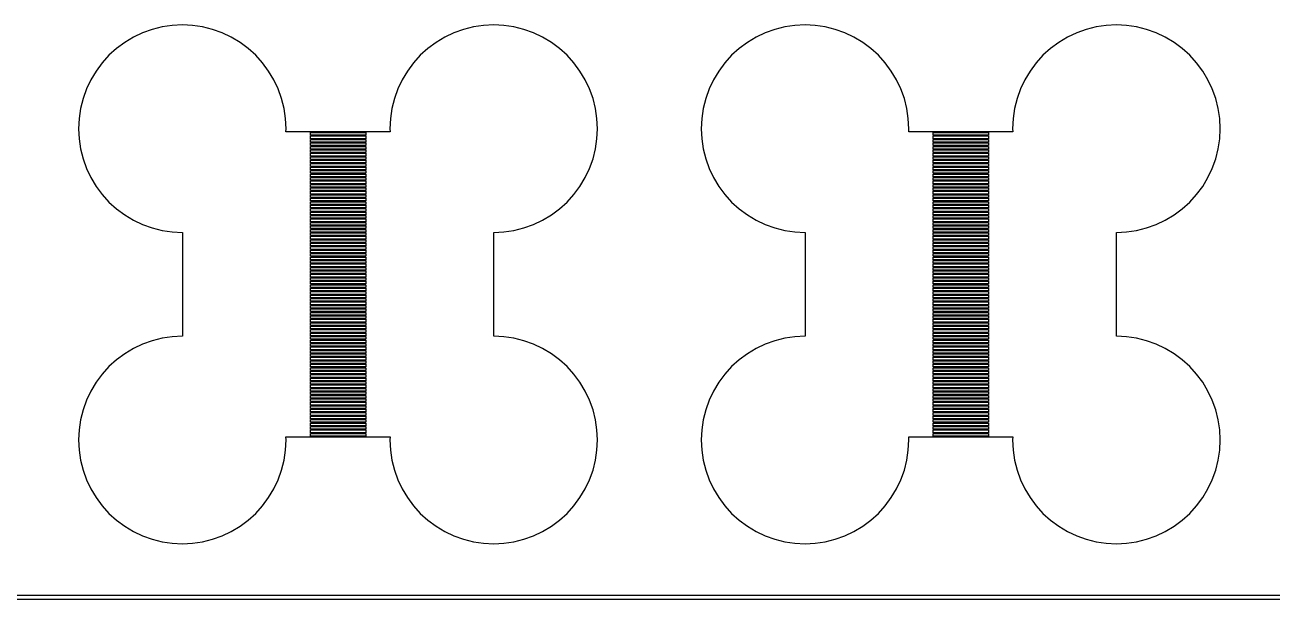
# Model space of a CAD drawing. Extents: x 0 to 72, y 0 to 108.
# Drawn here: x 17.98 to 36, y -0.05 to 8.25 of the extents above; entities that cross this region are included whole.
import ezdxf

# ---------------------------------------------------------------- set-up
doc = ezdxf.new("R2010")
doc.units = 0

msp = doc.modelspace()

# ---------------------------------------------------------------- linework, layer by layer
for p, q in [((19.676, 8.13582), (19.5429, 8.07288)), ((19.8146, 8.18541), (19.676, 8.13582)), ((19.9574, 8.22118), (19.8146, 8.18541)), ((20.103, 8.24277), (19.9574, 8.22118)), ((20.25, 8.25), (20.103, 8.24277)), ((20.397, 8.24277), (20.25, 8.25)), ((20.5426, 8.22118), (20.397, 8.24277)), ((20.6854, 8.18541), (20.5426, 8.22118)), ((20.824, 8.13582), (20.6854, 8.18541)), ((20.9571, 8.07288), (20.824, 8.13582)), ((24.176, 8.13582), (24.0429, 8.07288)), ((24.3146, 8.18541), (24.176, 8.13582)), ((24.4574, 8.22118), (24.3146, 8.18541)), ((24.603, 8.24277), (24.4574, 8.22118)), ((24.75, 8.25), (24.603, 8.24277)), ((24.897, 8.24277), (24.75, 8.25)), ((25.0426, 8.22118), (24.897, 8.24277)), ((25.1854, 8.18541), (25.0426, 8.22118)), ((25.324, 8.13582), (25.1854, 8.18541)), ((25.4571, 8.07288), (25.324, 8.13582)), ((28.676, 8.13582), (28.5429, 8.07288)), ((28.8146, 8.18541), (28.676, 8.13582)), ((28.9574, 8.22118), (28.8146, 8.18541)), ((29.103, 8.24277), (28.9574, 8.22118)), ((29.25, 8.25), (29.103, 8.24277)), ((29.397, 8.24277), (29.25, 8.25)), ((29.5426, 8.22118), (29.397, 8.24277)), ((29.6854, 8.18541), (29.5426, 8.22118)), ((29.824, 8.13582), (29.6854, 8.18541)), ((29.9571, 8.07288), (29.824, 8.13582)), ((33.176, 8.13582), (33.0429, 8.07288)), ((33.3146, 8.18541), (33.176, 8.13582)), ((33.4574, 8.22118), (33.3146, 8.18541)), ((33.603, 8.24277), (33.4574, 8.22118)), ((33.75, 8.25), (33.603, 8.24277)), ((33.897, 8.24277), (33.75, 8.25)), ((34.0426, 8.22118), (33.897, 8.24277)), ((34.1854, 8.18541), (34.0426, 8.22118)), ((34.324, 8.13582), (34.1854, 8.18541)), ((34.4571, 8.07288), (34.324, 8.13582)), ((19.4167, 7.99719), (19.2984, 7.90952)), ((19.5429, 8.07288), (19.4167, 7.99719)), ((21.0834, 7.99719), (20.9571, 8.07288)), ((21.2016, 7.90952), (21.0834, 7.99719)), ((23.9166, 7.99719), (23.7984, 7.90952)), ((24.0429, 8.07288), (23.9166, 7.99719)), ((25.5833, 7.99719), (25.4571, 8.07288)), ((25.7016, 7.90952), (25.5833, 7.99719)), ((28.4167, 7.99719), (28.2984, 7.90952)), ((28.5429, 8.07288), (28.4167, 7.99719)), ((30.0834, 7.99719), (29.9571, 8.07288)), ((30.2016, 7.90952), (30.0834, 7.99719)), ((32.9166, 7.99719), (32.7984, 7.90952)), ((33.0429, 8.07288), (32.9166, 7.99719)), ((34.5833, 7.99719), (34.4571, 8.07288)), ((34.7016, 7.90952), (34.5833, 7.99719)), ((19.1893, 7.81065), (19.0905, 7.70158)), ((19.2984, 7.90952), (19.1893, 7.81065)), ((21.3107, 7.81065), (21.2016, 7.90952)), ((21.4095, 7.70158), (21.3107, 7.81065)), ((23.6893, 7.81065), (23.5905, 7.70158)), ((23.7984, 7.90952), (23.6893, 7.81065)), ((25.8107, 7.81065), (25.7016, 7.90952)), ((25.9095, 7.70158), (25.8107, 7.81065)), ((28.1893, 7.81065), (28.0905, 7.70158)), ((28.2984, 7.90952), (28.1893, 7.81065)), ((30.3107, 7.81065), (30.2016, 7.90952)), ((30.4095, 7.70158), (30.3107, 7.81065)), ((32.6893, 7.81065), (32.5905, 7.70158)), ((32.7984, 7.90952), (32.6893, 7.81065)), ((34.8107, 7.81065), (34.7016, 7.90952)), ((34.9095, 7.70158), (34.8107, 7.81065)), ((19.0028, 7.58334), (18.9271, 7.45709)), ((19.0905, 7.70158), (19.0028, 7.58334)), ((21.4972, 7.58334), (21.4095, 7.70158)), ((21.5729, 7.45709), (21.4972, 7.58334)), ((23.5028, 7.58334), (23.4271, 7.45709)), ((23.5905, 7.70158), (23.5028, 7.58334)), ((25.9972, 7.58334), (25.9095, 7.70158)), ((26.0729, 7.45709), (25.9972, 7.58334)), ((28.0028, 7.58334), (27.9271, 7.45709)), ((28.0905, 7.70158), (28.0028, 7.58334)), ((30.4972, 7.58334), (30.4095, 7.70158)), ((30.5729, 7.45709), (30.4972, 7.58334)), ((32.5028, 7.58334), (32.4271, 7.45709)), ((32.5905, 7.70158), (32.5028, 7.58334)), ((34.9972, 7.58334), (34.9095, 7.70158)), ((35.0729, 7.45709), (34.9972, 7.58334)), ((18.9271, 7.45709), (18.8642, 7.32402)), ((21.6358, 7.32402), (21.5729, 7.45709)), ((23.4271, 7.45709), (23.3642, 7.32402)), ((26.1358, 7.32402), (26.0729, 7.45709)), ((27.9271, 7.45709), (27.8642, 7.32402)), ((30.6358, 7.32402), (30.5729, 7.45709)), ((32.4271, 7.45709), (32.3642, 7.32402)), ((35.1358, 7.32402), (35.0729, 7.45709)), ((18.8642, 7.32402), (18.8146, 7.18542)), ((21.6854, 7.18542), (21.6358, 7.32402)), ((23.3642, 7.32402), (23.3146, 7.18542)), ((26.1854, 7.18542), (26.1358, 7.32402)), ((27.8642, 7.32402), (27.8146, 7.18542)), ((30.6854, 7.18542), (30.6358, 7.32402)), ((32.3642, 7.32402), (32.3146, 7.18542)), ((35.1854, 7.18542), (35.1358, 7.32402)), ((18.7788, 7.04263), (18.7572, 6.89702)), ((18.8146, 7.18542), (18.7788, 7.04263)), ((21.7212, 7.04263), (21.6854, 7.18542)), ((21.7428, 6.89702), (21.7212, 7.04263)), ((23.2788, 7.04263), (23.2572, 6.89702)), ((23.3146, 7.18542), (23.2788, 7.04263)), ((26.2212, 7.04263), (26.1854, 7.18542)), ((26.2428, 6.89702), (26.2212, 7.04263)), ((27.7788, 7.04263), (27.7572, 6.89702)), ((27.8146, 7.18542), (27.7788, 7.04263)), ((30.7212, 7.04263), (30.6854, 7.18542)), ((30.7428, 6.89702), (30.7212, 7.04263)), ((32.2788, 7.04263), (32.2572, 6.89702)), ((32.3146, 7.18542), (32.2788, 7.04263)), ((35.2212, 7.04263), (35.1854, 7.18542)), ((35.2428, 6.89702), (35.2212, 7.04263)), ((18.7572, 6.89702), (18.75, 6.75)), ((21.75, 6.75), (21.7428, 6.89702)), ((23.2572, 6.89702), (23.25, 6.75)), ((26.25, 6.75), (26.2428, 6.89702)), ((27.7572, 6.89702), (27.75, 6.75)), ((30.75, 6.75), (30.7428, 6.89702)), ((32.2572, 6.89702), (32.25, 6.75)), ((35.25, 6.75), (35.2428, 6.89702)), ((18.75, 6.75), (18.7572, 6.60297)), ((21.7478, 6.70499), (21.75, 6.75)), ((23.2522, 6.70499), (21.7478, 6.70499)), ((22.1, 6.655), (22.1, 6.69499)), ((22.1, 6.69499), (22.9, 6.69499)), ((22.9, 6.69499), (22.9, 6.655)), ((23.25, 6.75), (23.2522, 6.70499)), ((26.2428, 6.60297), (26.25, 6.75)), ((27.75, 6.75), (27.7572, 6.60297)), ((30.7478, 6.70499), (30.75, 6.75)), ((32.2522, 6.70499), (30.7478, 6.70499)), ((31.1, 6.655), (31.1, 6.69499)), ((31.1, 6.69499), (31.9, 6.69499)), ((31.9, 6.69499), (31.9, 6.655)), ((32.25, 6.75), (32.2522, 6.70499)), ((35.2428, 6.60297), (35.25, 6.75)), ((18.7572, 6.60297), (18.7788, 6.45735)), ((22.9, 6.655), (22.1, 6.655)), ((22.1, 6.605), (22.1, 6.64499)), ((22.1, 6.64499), (22.9, 6.64499)), ((22.9, 6.605), (22.1, 6.605)), ((22.1, 6.55499), (22.1, 6.59499)), ((22.1, 6.59499), (22.9, 6.59499)), ((22.9, 6.55499), (22.1, 6.55499)), ((22.1, 6.50499), (22.1, 6.545)), ((22.1, 6.545), (22.9, 6.545)), ((22.9, 6.50499), (22.1, 6.50499)), ((22.1, 6.45499), (22.1, 6.495)), ((22.1, 6.495), (22.9, 6.495)), ((22.9, 6.64499), (22.9, 6.605)), ((22.9, 6.59499), (22.9, 6.55499)), ((22.9, 6.545), (22.9, 6.50499)), ((22.9, 6.495), (22.9, 6.45499)), ((26.2212, 6.45735), (26.2428, 6.60297)), ((27.7572, 6.60297), (27.7788, 6.45735)), ((31.9, 6.655), (31.1, 6.655)), ((31.1, 6.605), (31.1, 6.64499)), ((31.1, 6.64499), (31.9, 6.64499)), ((31.9, 6.605), (31.1, 6.605)), ((31.1, 6.55499), (31.1, 6.59499)), ((31.1, 6.59499), (31.9, 6.59499)), ((31.9, 6.55499), (31.1, 6.55499)), ((31.1, 6.50499), (31.1, 6.545)), ((31.1, 6.545), (31.9, 6.545)), ((31.9, 6.50499), (31.1, 6.50499)), ((31.1, 6.45499), (31.1, 6.495)), ((31.1, 6.495), (31.9, 6.495)), ((31.9, 6.64499), (31.9, 6.605)), ((31.9, 6.59499), (31.9, 6.55499)), ((31.9, 6.545), (31.9, 6.50499)), ((31.9, 6.495), (31.9, 6.45499)), ((35.2212, 6.45735), (35.2428, 6.60297)), ((18.7788, 6.45735), (18.8146, 6.31456)), ((18.8146, 6.31456), (18.8642, 6.17596)), ((22.9, 6.45499), (22.1, 6.45499)), ((22.1, 6.405), (22.1, 6.44499)), ((22.1, 6.44499), (22.9, 6.44499)), ((22.9, 6.405), (22.1, 6.405)), ((22.1, 6.355), (22.1, 6.39499)), ((22.1, 6.39499), (22.9, 6.39499)), ((22.9, 6.355), (22.1, 6.355)), ((22.1, 6.30499), (22.1, 6.34499)), ((22.1, 6.34499), (22.9, 6.34499)), ((22.9, 6.44499), (22.9, 6.405)), ((22.9, 6.39499), (22.9, 6.355)), ((22.9, 6.34499), (22.9, 6.30499)), ((26.1358, 6.17596), (26.1854, 6.31456)), ((26.1854, 6.31456), (26.2212, 6.45735)), ((27.7788, 6.45735), (27.8146, 6.31456)), ((27.8146, 6.31456), (27.8642, 6.17596)), ((31.9, 6.45499), (31.1, 6.45499)), ((31.1, 6.405), (31.1, 6.44499)), ((31.1, 6.44499), (31.9, 6.44499)), ((31.9, 6.405), (31.1, 6.405)), ((31.1, 6.355), (31.1, 6.39499)), ((31.1, 6.39499), (31.9, 6.39499)), ((31.9, 6.355), (31.1, 6.355)), ((31.1, 6.30499), (31.1, 6.34499)), ((31.1, 6.34499), (31.9, 6.34499)), ((31.9, 6.44499), (31.9, 6.405)), ((31.9, 6.39499), (31.9, 6.355)), ((31.9, 6.34499), (31.9, 6.30499)), ((35.1358, 6.17596), (35.1854, 6.31456)), ((35.1854, 6.31456), (35.2212, 6.45735)), ((18.8642, 6.17596), (18.9271, 6.04289)), ((22.9, 6.30499), (22.1, 6.30499)), ((22.1, 6.25499), (22.1, 6.295)), ((22.1, 6.295), (22.9, 6.295)), ((22.9, 6.25499), (22.1, 6.25499)), ((22.1, 6.20499), (22.1, 6.245)), ((22.1, 6.245), (22.9, 6.245)), ((22.9, 6.20499), (22.1, 6.20499)), ((22.1, 6.155), (22.1, 6.19499)), ((22.1, 6.19499), (22.9, 6.19499)), ((22.9, 6.155), (22.1, 6.155)), ((22.1, 6.105), (22.1, 6.14499)), ((22.1, 6.14499), (22.9, 6.14499)), ((22.9, 6.295), (22.9, 6.25499)), ((22.9, 6.245), (22.9, 6.20499)), ((22.9, 6.19499), (22.9, 6.155)), ((22.9, 6.14499), (22.9, 6.105)), ((26.0729, 6.04289), (26.1358, 6.17596)), ((27.8642, 6.17596), (27.9271, 6.04289)), ((31.9, 6.30499), (31.1, 6.30499)), ((31.1, 6.25499), (31.1, 6.295)), ((31.1, 6.295), (31.9, 6.295)), ((31.9, 6.25499), (31.1, 6.25499)), ((31.1, 6.20499), (31.1, 6.245)), ((31.1, 6.245), (31.9, 6.245)), ((31.9, 6.20499), (31.1, 6.20499)), ((31.1, 6.155), (31.1, 6.19499)), ((31.1, 6.19499), (31.9, 6.19499)), ((31.9, 6.155), (31.1, 6.155)), ((31.1, 6.105), (31.1, 6.14499)), ((31.1, 6.14499), (31.9, 6.14499)), ((31.9, 6.295), (31.9, 6.25499)), ((31.9, 6.245), (31.9, 6.20499)), ((31.9, 6.19499), (31.9, 6.155)), ((31.9, 6.14499), (31.9, 6.105)), ((35.0729, 6.04289), (35.1358, 6.17596)), ((18.9271, 6.04289), (19.0028, 5.91664)), ((22.9, 6.105), (22.1, 6.105)), ((22.1, 6.05499), (22.1, 6.09499)), ((22.1, 6.09499), (22.9, 6.09499)), ((22.9, 6.05499), (22.1, 6.05499)), ((22.1, 6.00499), (22.1, 6.045)), ((22.1, 6.045), (22.9, 6.045)), ((22.9, 6.00499), (22.1, 6.00499)), ((22.1, 5.95499), (22.1, 5.995)), ((22.1, 5.995), (22.9, 5.995)), ((22.9, 5.95499), (22.1, 5.95499)), ((22.9, 6.09499), (22.9, 6.05499)), ((22.9, 6.045), (22.9, 6.00499)), ((22.9, 5.995), (22.9, 5.95499)), ((25.9972, 5.91664), (26.0729, 6.04289)), ((27.9271, 6.04289), (28.0028, 5.91664)), ((31.9, 6.105), (31.1, 6.105)), ((31.1, 6.05499), (31.1, 6.09499)), ((31.1, 6.09499), (31.9, 6.09499)), ((31.9, 6.05499), (31.1, 6.05499)), ((31.1, 6.00499), (31.1, 6.045)), ((31.1, 6.045), (31.9, 6.045)), ((31.9, 6.00499), (31.1, 6.00499)), ((31.1, 5.95499), (31.1, 5.995)), ((31.1, 5.995), (31.9, 5.995)), ((31.9, 5.95499), (31.1, 5.95499)), ((31.9, 6.09499), (31.9, 6.05499)), ((31.9, 6.045), (31.9, 6.00499)), ((31.9, 5.995), (31.9, 5.95499)), ((34.9972, 5.91664), (35.0729, 6.04289)), ((19.0028, 5.91664), (19.0905, 5.7984)), ((19.0905, 5.7984), (19.1893, 5.68933)), ((22.1, 5.905), (22.1, 5.94499)), ((22.1, 5.94499), (22.9, 5.94499)), ((22.9, 5.905), (22.1, 5.905)), ((22.1, 5.855), (22.1, 5.89499)), ((22.1, 5.89499), (22.9, 5.89499)), ((22.9, 5.855), (22.1, 5.855)), ((22.1, 5.80499), (22.1, 5.84499)), ((22.1, 5.84499), (22.9, 5.84499)), ((22.9, 5.80499), (22.1, 5.80499)), ((22.1, 5.75499), (22.1, 5.795)), ((22.1, 5.795), (22.9, 5.795)), ((22.9, 5.94499), (22.9, 5.905)), ((22.9, 5.89499), (22.9, 5.855)), ((22.9, 5.84499), (22.9, 5.80499)), ((22.9, 5.795), (22.9, 5.75499)), ((25.8107, 5.68933), (25.9095, 5.7984)), ((25.9095, 5.7984), (25.9972, 5.91664)), ((28.0028, 5.91664), (28.0905, 5.7984)), ((28.0905, 5.7984), (28.1893, 5.68933)), ((31.1, 5.905), (31.1, 5.94499)), ((31.1, 5.94499), (31.9, 5.94499)), ((31.9, 5.905), (31.1, 5.905)), ((31.1, 5.855), (31.1, 5.89499)), ((31.1, 5.89499), (31.9, 5.89499)), ((31.9, 5.855), (31.1, 5.855)), ((31.1, 5.80499), (31.1, 5.84499)), ((31.1, 5.84499), (31.9, 5.84499)), ((31.9, 5.80499), (31.1, 5.80499)), ((31.1, 5.75499), (31.1, 5.795)), ((31.1, 5.795), (31.9, 5.795)), ((31.9, 5.94499), (31.9, 5.905)), ((31.9, 5.89499), (31.9, 5.855)), ((31.9, 5.84499), (31.9, 5.80499)), ((31.9, 5.795), (31.9, 5.75499)), ((34.8107, 5.68933), (34.9095, 5.7984)), ((34.9095, 5.7984), (34.9972, 5.91664)), ((19.1893, 5.68933), (19.2984, 5.59047)), ((19.2984, 5.59047), (19.4167, 5.50279)), ((22.9, 5.75499), (22.1, 5.75499)), ((22.1, 5.70499), (22.1, 5.745)), ((22.1, 5.745), (22.9, 5.745)), ((22.9, 5.70499), (22.1, 5.70499)), ((22.1, 5.655), (22.1, 5.69499)), ((22.1, 5.69499), (22.9, 5.69499)), ((22.9, 5.655), (22.1, 5.655)), ((22.1, 5.605), (22.1, 5.64499)), ((22.1, 5.64499), (22.9, 5.64499)), ((22.9, 5.605), (22.1, 5.605)), ((22.1, 5.55499), (22.1, 5.59499)), ((22.1, 5.59499), (22.9, 5.59499)), ((22.9, 5.745), (22.9, 5.70499)), ((22.9, 5.69499), (22.9, 5.655)), ((22.9, 5.64499), (22.9, 5.605)), ((22.9, 5.59499), (22.9, 5.55499)), ((25.5833, 5.50279), (25.7016, 5.59047)), ((25.7016, 5.59047), (25.8107, 5.68933)), ((28.1893, 5.68933), (28.2984, 5.59047)), ((28.2984, 5.59047), (28.4167, 5.50279)), ((31.9, 5.75499), (31.1, 5.75499)), ((31.1, 5.70499), (31.1, 5.745)), ((31.1, 5.745), (31.9, 5.745)), ((31.9, 5.70499), (31.1, 5.70499)), ((31.1, 5.655), (31.1, 5.69499)), ((31.1, 5.69499), (31.9, 5.69499)), ((31.9, 5.655), (31.1, 5.655)), ((31.1, 5.605), (31.1, 5.64499)), ((31.1, 5.64499), (31.9, 5.64499)), ((31.9, 5.605), (31.1, 5.605)), ((31.1, 5.55499), (31.1, 5.59499)), ((31.1, 5.59499), (31.9, 5.59499)), ((31.9, 5.745), (31.9, 5.70499)), ((31.9, 5.69499), (31.9, 5.655)), ((31.9, 5.64499), (31.9, 5.605)), ((31.9, 5.59499), (31.9, 5.55499)), ((34.5833, 5.50279), (34.7016, 5.59047)), ((34.7016, 5.59047), (34.8107, 5.68933)), ((19.4167, 5.50279), (19.5429, 5.42711)), ((19.5429, 5.42711), (19.676, 5.36417)), ((22.9, 5.55499), (22.1, 5.55499)), ((22.1, 5.50499), (22.1, 5.545)), ((22.1, 5.545), (22.9, 5.545)), ((22.9, 5.50499), (22.1, 5.50499)), ((22.1, 5.45499), (22.1, 5.495)), ((22.1, 5.495), (22.9, 5.495)), ((22.9, 5.45499), (22.1, 5.45499)), ((22.1, 5.405), (22.1, 5.44499)), ((22.1, 5.44499), (22.9, 5.44499)), ((22.9, 5.545), (22.9, 5.50499)), ((22.9, 5.495), (22.9, 5.45499)), ((22.9, 5.44499), (22.9, 5.405)), ((25.324, 5.36417), (25.4571, 5.42711)), ((25.4571, 5.42711), (25.5833, 5.50279)), ((28.4167, 5.50279), (28.5429, 5.42711)), ((28.5429, 5.42711), (28.676, 5.36417)), ((31.9, 5.55499), (31.1, 5.55499)), ((31.1, 5.50499), (31.1, 5.545)), ((31.1, 5.545), (31.9, 5.545)), ((31.9, 5.50499), (31.1, 5.50499)), ((31.1, 5.45499), (31.1, 5.495)), ((31.1, 5.495), (31.9, 5.495)), ((31.9, 5.45499), (31.1, 5.45499)), ((31.1, 5.405), (31.1, 5.44499)), ((31.1, 5.44499), (31.9, 5.44499)), ((31.9, 5.545), (31.9, 5.50499)), ((31.9, 5.495), (31.9, 5.45499)), ((31.9, 5.44499), (31.9, 5.405)), ((34.324, 5.36417), (34.4571, 5.42711)), ((34.4571, 5.42711), (34.5833, 5.50279)), ((19.676, 5.36417), (19.8146, 5.31458)), ((19.8146, 5.31458), (19.9574, 5.27881)), ((19.9574, 5.27881), (20.103, 5.25722)), ((20.103, 5.25722), (20.25, 5.25)), ((20.25, 5.25), (20.25, 3.75)), ((22.9, 5.405), (22.1, 5.405)), ((22.1, 5.355), (22.1, 5.39499)), ((22.1, 5.39499), (22.9, 5.39499)), ((22.9, 5.355), (22.1, 5.355)), ((22.1, 5.30499), (22.1, 5.34499)), ((22.1, 5.34499), (22.9, 5.34499)), ((22.9, 5.30499), (22.1, 5.30499)), ((22.1, 5.25499), (22.1, 5.295)), ((22.1, 5.295), (22.9, 5.295)), ((22.9, 5.25499), (22.1, 5.25499)), ((22.1, 5.20499), (22.1, 5.245)), ((22.1, 5.245), (22.9, 5.245)), ((22.9, 5.39499), (22.9, 5.355)), ((22.9, 5.34499), (22.9, 5.30499)), ((22.9, 5.295), (22.9, 5.25499)), ((22.9, 5.245), (22.9, 5.20499)), ((24.75, 5.25), (24.897, 5.25722)), ((24.75, 3.75), (24.75, 5.25)), ((24.897, 5.25722), (25.0426, 5.27881)), ((25.0426, 5.27881), (25.1854, 5.31458)), ((25.1854, 5.31458), (25.324, 5.36417)), ((28.676, 5.36417), (28.8146, 5.31458)), ((28.8146, 5.31458), (28.9574, 5.27881)), ((28.9574, 5.27881), (29.103, 5.25722)), ((29.103, 5.25722), (29.25, 5.25)), ((29.25, 5.25), (29.25, 3.75)), ((31.9, 5.405), (31.1, 5.405)), ((31.1, 5.355), (31.1, 5.39499)), ((31.1, 5.39499), (31.9, 5.39499)), ((31.9, 5.355), (31.1, 5.355)), ((31.1, 5.30499), (31.1, 5.34499)), ((31.1, 5.34499), (31.9, 5.34499)), ((31.9, 5.30499), (31.1, 5.30499)), ((31.1, 5.25499), (31.1, 5.295)), ((31.1, 5.295), (31.9, 5.295)), ((31.9, 5.25499), (31.1, 5.25499)), ((31.1, 5.20499), (31.1, 5.245)), ((31.1, 5.245), (31.9, 5.245)), ((31.9, 5.39499), (31.9, 5.355)), ((31.9, 5.34499), (31.9, 5.30499)), ((31.9, 5.295), (31.9, 5.25499)), ((31.9, 5.245), (31.9, 5.20499)), ((33.75, 5.25), (33.897, 5.25722)), ((33.75, 3.75), (33.75, 5.25)), ((33.897, 5.25722), (34.0426, 5.27881)), ((34.0426, 5.27881), (34.1854, 5.31458)), ((34.1854, 5.31458), (34.324, 5.36417)), ((22.9, 5.20499), (22.1, 5.20499)), ((22.1, 5.155), (22.1, 5.19499)), ((22.1, 5.19499), (22.9, 5.19499)), ((22.9, 5.155), (22.1, 5.155)), ((22.1, 5.105), (22.1, 5.14499)), ((22.1, 5.14499), (22.9, 5.14499)), ((22.9, 5.105), (22.1, 5.105)), ((22.1, 5.05499), (22.1, 5.09499)), ((22.1, 5.09499), (22.9, 5.09499)), ((22.9, 5.05499), (22.1, 5.05499)), ((22.9, 5.19499), (22.9, 5.155)), ((22.9, 5.14499), (22.9, 5.105)), ((22.9, 5.09499), (22.9, 5.05499)), ((31.9, 5.20499), (31.1, 5.20499)), ((31.1, 5.155), (31.1, 5.19499)), ((31.1, 5.19499), (31.9, 5.19499)), ((31.9, 5.155), (31.1, 5.155)), ((31.1, 5.105), (31.1, 5.14499)), ((31.1, 5.14499), (31.9, 5.14499)), ((31.9, 5.105), (31.1, 5.105)), ((31.1, 5.05499), (31.1, 5.09499)), ((31.1, 5.09499), (31.9, 5.09499)), ((31.9, 5.05499), (31.1, 5.05499)), ((31.9, 5.19499), (31.9, 5.155)), ((31.9, 5.14499), (31.9, 5.105)), ((31.9, 5.09499), (31.9, 5.05499)), ((22.1, 5.00499), (22.1, 5.045)), ((22.1, 5.045), (22.9, 5.045)), ((22.9, 5.00499), (22.1, 5.00499)), ((22.1, 4.95499), (22.1, 4.995)), ((22.1, 4.995), (22.9, 4.995)), ((22.9, 4.95499), (22.1, 4.95499)), ((22.1, 4.905), (22.1, 4.94499)), ((22.1, 4.94499), (22.9, 4.94499)), ((22.9, 4.905), (22.1, 4.905)), ((22.1, 4.855), (22.1, 4.89499)), ((22.1, 4.89499), (22.9, 4.89499)), ((22.9, 5.045), (22.9, 5.00499)), ((22.9, 4.995), (22.9, 4.95499)), ((22.9, 4.94499), (22.9, 4.905)), ((22.9, 4.89499), (22.9, 4.855)), ((31.1, 5.00499), (31.1, 5.045)), ((31.1, 5.045), (31.9, 5.045)), ((31.9, 5.00499), (31.1, 5.00499)), ((31.1, 4.95499), (31.1, 4.995)), ((31.1, 4.995), (31.9, 4.995)), ((31.9, 4.95499), (31.1, 4.95499)), ((31.1, 4.905), (31.1, 4.94499)), ((31.1, 4.94499), (31.9, 4.94499)), ((31.9, 4.905), (31.1, 4.905)), ((31.1, 4.855), (31.1, 4.89499)), ((31.1, 4.89499), (31.9, 4.89499)), ((31.9, 5.045), (31.9, 5.00499)), ((31.9, 4.995), (31.9, 4.95499)), ((31.9, 4.94499), (31.9, 4.905)), ((31.9, 4.89499), (31.9, 4.855)), ((22.9, 4.855), (22.1, 4.855)), ((22.1, 4.80499), (22.1, 4.84499)), ((22.1, 4.84499), (22.9, 4.84499)), ((22.9, 4.80499), (22.1, 4.80499)), ((22.1, 4.75499), (22.1, 4.795)), ((22.1, 4.795), (22.9, 4.795)), ((22.9, 4.75499), (22.1, 4.75499)), ((22.1, 4.70499), (22.1, 4.745)), ((22.1, 4.745), (22.9, 4.745)), ((22.9, 4.70499), (22.1, 4.70499)), ((22.1, 4.655), (22.1, 4.69499)), ((22.1, 4.69499), (22.9, 4.69499)), ((22.9, 4.84499), (22.9, 4.80499)), ((22.9, 4.795), (22.9, 4.75499)), ((22.9, 4.745), (22.9, 4.70499)), ((22.9, 4.69499), (22.9, 4.655)), ((31.9, 4.855), (31.1, 4.855)), ((31.1, 4.80499), (31.1, 4.84499)), ((31.1, 4.84499), (31.9, 4.84499)), ((31.9, 4.80499), (31.1, 4.80499)), ((31.1, 4.75499), (31.1, 4.795)), ((31.1, 4.795), (31.9, 4.795)), ((31.9, 4.75499), (31.1, 4.75499)), ((31.1, 4.70499), (31.1, 4.745)), ((31.1, 4.745), (31.9, 4.745)), ((31.9, 4.70499), (31.1, 4.70499)), ((31.1, 4.655), (31.1, 4.69499)), ((31.1, 4.69499), (31.9, 4.69499)), ((31.9, 4.84499), (31.9, 4.80499)), ((31.9, 4.795), (31.9, 4.75499)), ((31.9, 4.745), (31.9, 4.70499)), ((31.9, 4.69499), (31.9, 4.655)), ((22.9, 4.655), (22.1, 4.655)), ((22.1, 4.605), (22.1, 4.64499)), ((22.1, 4.64499), (22.9, 4.64499)), ((22.9, 4.605), (22.1, 4.605)), ((22.1, 4.55499), (22.1, 4.59499)), ((22.1, 4.59499), (22.9, 4.59499)), ((22.9, 4.55499), (22.1, 4.55499)), ((22.1, 4.50499), (22.1, 4.545)), ((22.1, 4.545), (22.9, 4.545)), ((22.9, 4.64499), (22.9, 4.605)), ((22.9, 4.59499), (22.9, 4.55499)), ((22.9, 4.545), (22.9, 4.50499)), ((31.9, 4.655), (31.1, 4.655)), ((31.1, 4.605), (31.1, 4.64499)), ((31.1, 4.64499), (31.9, 4.64499)), ((31.9, 4.605), (31.1, 4.605)), ((31.1, 4.55499), (31.1, 4.59499)), ((31.1, 4.59499), (31.9, 4.59499)), ((31.9, 4.55499), (31.1, 4.55499)), ((31.1, 4.50499), (31.1, 4.545)), ((31.1, 4.545), (31.9, 4.545)), ((31.9, 4.64499), (31.9, 4.605)), ((31.9, 4.59499), (31.9, 4.55499)), ((31.9, 4.545), (31.9, 4.50499)), ((22.9, 4.50499), (22.1, 4.50499)), ((22.1, 4.455), (22.1, 4.49501)), ((22.1, 4.49501), (22.9, 4.49501)), ((22.9, 4.455), (22.1, 4.455)), ((22.1, 4.40501), (22.1, 4.44501)), ((22.1, 4.44501), (22.9, 4.44501)), ((22.9, 4.40501), (22.1, 4.40501)), ((22.1, 4.35501), (22.1, 4.395)), ((22.1, 4.395), (22.9, 4.395)), ((22.9, 4.35501), (22.1, 4.35501)), ((22.1, 4.30501), (22.1, 4.345)), ((22.1, 4.345), (22.9, 4.345)), ((22.9, 4.49501), (22.9, 4.455)), ((22.9, 4.44501), (22.9, 4.40501)), ((22.9, 4.395), (22.9, 4.35501)), ((22.9, 4.345), (22.9, 4.30501)), ((31.9, 4.50499), (31.1, 4.50499)), ((31.1, 4.455), (31.1, 4.49501)), ((31.1, 4.49501), (31.9, 4.49501)), ((31.9, 4.455), (31.1, 4.455)), ((31.1, 4.40501), (31.1, 4.44501)), ((31.1, 4.44501), (31.9, 4.44501)), ((31.9, 4.40501), (31.1, 4.40501)), ((31.1, 4.35501), (31.1, 4.395)), ((31.1, 4.395), (31.9, 4.395)), ((31.9, 4.35501), (31.1, 4.35501)), ((31.1, 4.30501), (31.1, 4.345)), ((31.1, 4.345), (31.9, 4.345)), ((31.9, 4.49501), (31.9, 4.455)), ((31.9, 4.44501), (31.9, 4.40501)), ((31.9, 4.395), (31.9, 4.35501)), ((31.9, 4.345), (31.9, 4.30501)), ((22.9, 4.30501), (22.1, 4.30501)), ((22.1, 4.255), (22.1, 4.29501)), ((22.1, 4.29501), (22.9, 4.29501)), ((22.9, 4.255), (22.1, 4.255)), ((22.1, 4.205), (22.1, 4.24501)), ((22.1, 4.24501), (22.9, 4.24501)), ((22.9, 4.205), (22.1, 4.205)), ((22.1, 4.15501), (22.1, 4.19501)), ((22.1, 4.19501), (22.9, 4.19501)), ((22.9, 4.15501), (22.1, 4.15501)), ((22.9, 4.29501), (22.9, 4.255)), ((22.9, 4.24501), (22.9, 4.205)), ((22.9, 4.19501), (22.9, 4.15501)), ((31.9, 4.30501), (31.1, 4.30501)), ((31.1, 4.255), (31.1, 4.29501)), ((31.1, 4.29501), (31.9, 4.29501)), ((31.9, 4.255), (31.1, 4.255)), ((31.1, 4.205), (31.1, 4.24501)), ((31.1, 4.24501), (31.9, 4.24501)), ((31.9, 4.205), (31.1, 4.205)), ((31.1, 4.15501), (31.1, 4.19501)), ((31.1, 4.19501), (31.9, 4.19501)), ((31.9, 4.15501), (31.1, 4.15501)), ((31.9, 4.29501), (31.9, 4.255)), ((31.9, 4.24501), (31.9, 4.205)), ((31.9, 4.19501), (31.9, 4.15501)), ((22.1, 4.10501), (22.1, 4.145)), ((22.1, 4.145), (22.9, 4.145)), ((22.9, 4.10501), (22.1, 4.10501)), ((22.1, 4.05501), (22.1, 4.095)), ((22.1, 4.095), (22.9, 4.095)), ((22.9, 4.05501), (22.1, 4.05501)), ((22.1, 4.005), (22.1, 4.04501)), ((22.1, 4.04501), (22.9, 4.04501)), ((22.9, 4.005), (22.1, 4.005)), ((22.1, 3.955), (22.1, 3.99501)), ((22.1, 3.99501), (22.9, 3.99501)), ((22.9, 4.145), (22.9, 4.10501)), ((22.9, 4.095), (22.9, 4.05501)), ((22.9, 4.04501), (22.9, 4.005)), ((22.9, 3.99501), (22.9, 3.955)), ((31.1, 4.10501), (31.1, 4.145)), ((31.1, 4.145), (31.9, 4.145)), ((31.9, 4.10501), (31.1, 4.10501)), ((31.1, 4.05501), (31.1, 4.095)), ((31.1, 4.095), (31.9, 4.095)), ((31.9, 4.05501), (31.1, 4.05501)), ((31.1, 4.005), (31.1, 4.04501)), ((31.1, 4.04501), (31.9, 4.04501)), ((31.9, 4.005), (31.1, 4.005)), ((31.1, 3.955), (31.1, 3.99501)), ((31.1, 3.99501), (31.9, 3.99501)), ((31.9, 4.145), (31.9, 4.10501)), ((31.9, 4.095), (31.9, 4.05501)), ((31.9, 4.04501), (31.9, 4.005)), ((31.9, 3.99501), (31.9, 3.955)), ((22.9, 3.955), (22.1, 3.955)), ((22.1, 3.90501), (22.1, 3.94501)), ((22.1, 3.94501), (22.9, 3.94501)), ((22.9, 3.90501), (22.1, 3.90501)), ((22.1, 3.85501), (22.1, 3.895)), ((22.1, 3.895), (22.9, 3.895)), ((22.9, 3.85501), (22.1, 3.85501)), ((22.1, 3.80501), (22.1, 3.845)), ((22.1, 3.845), (22.9, 3.845)), ((22.9, 3.80501), (22.1, 3.80501)), ((22.1, 3.755), (22.1, 3.79501)), ((22.1, 3.79501), (22.9, 3.79501)), ((22.9, 3.94501), (22.9, 3.90501)), ((22.9, 3.895), (22.9, 3.85501)), ((22.9, 3.845), (22.9, 3.80501)), ((22.9, 3.79501), (22.9, 3.755)), ((31.9, 3.955), (31.1, 3.955)), ((31.1, 3.90501), (31.1, 3.94501)), ((31.1, 3.94501), (31.9, 3.94501)), ((31.9, 3.90501), (31.1, 3.90501)), ((31.1, 3.85501), (31.1, 3.895)), ((31.1, 3.895), (31.9, 3.895)), ((31.9, 3.85501), (31.1, 3.85501)), ((31.1, 3.80501), (31.1, 3.845)), ((31.1, 3.845), (31.9, 3.845)), ((31.9, 3.80501), (31.1, 3.80501)), ((31.1, 3.755), (31.1, 3.79501)), ((31.1, 3.79501), (31.9, 3.79501)), ((31.9, 3.94501), (31.9, 3.90501)), ((31.9, 3.895), (31.9, 3.85501)), ((31.9, 3.845), (31.9, 3.80501)), ((31.9, 3.79501), (31.9, 3.755)), ((19.676, 3.63583), (19.5429, 3.57289)), ((19.8146, 3.68542), (19.676, 3.63583)), ((19.9574, 3.72119), (19.8146, 3.68542)), ((20.103, 3.74278), (19.9574, 3.72119)), ((20.25, 3.75), (20.103, 3.74278)), ((22.9, 3.755), (22.1, 3.755)), ((22.1, 3.705), (22.1, 3.74501)), ((22.1, 3.74501), (22.9, 3.74501)), ((22.9, 3.705), (22.1, 3.705)), ((22.1, 3.65501), (22.1, 3.69501)), ((22.1, 3.69501), (22.9, 3.69501)), ((22.9, 3.65501), (22.1, 3.65501)), ((22.1, 3.60501), (22.1, 3.645)), ((22.1, 3.645), (22.9, 3.645)), ((22.9, 3.60501), (22.1, 3.60501)), ((22.9, 3.74501), (22.9, 3.705)), ((22.9, 3.69501), (22.9, 3.65501)), ((22.9, 3.645), (22.9, 3.60501)), ((24.897, 3.74278), (24.75, 3.75)), ((25.0426, 3.72119), (24.897, 3.74278)), ((25.1854, 3.68542), (25.0426, 3.72119)), ((25.324, 3.63583), (25.1854, 3.68542)), ((25.4571, 3.57289), (25.324, 3.63583)), ((28.676, 3.63583), (28.5429, 3.57289)), ((28.8146, 3.68542), (28.676, 3.63583)), ((28.9574, 3.72119), (28.8146, 3.68542)), ((29.103, 3.74278), (28.9574, 3.72119)), ((29.25, 3.75), (29.103, 3.74278)), ((31.9, 3.755), (31.1, 3.755)), ((31.1, 3.705), (31.1, 3.74501)), ((31.1, 3.74501), (31.9, 3.74501)), ((31.9, 3.705), (31.1, 3.705)), ((31.1, 3.65501), (31.1, 3.69501)), ((31.1, 3.69501), (31.9, 3.69501)), ((31.9, 3.65501), (31.1, 3.65501)), ((31.1, 3.60501), (31.1, 3.645)), ((31.1, 3.645), (31.9, 3.645)), ((31.9, 3.60501), (31.1, 3.60501)), ((31.9, 3.74501), (31.9, 3.705)), ((31.9, 3.69501), (31.9, 3.65501)), ((31.9, 3.645), (31.9, 3.60501)), ((33.897, 3.74278), (33.75, 3.75)), ((34.0426, 3.72119), (33.897, 3.74278)), ((34.1854, 3.68542), (34.0426, 3.72119)), ((34.324, 3.63583), (34.1854, 3.68542)), ((34.4571, 3.57289), (34.324, 3.63583)), ((19.4167, 3.49721), (19.2984, 3.40953)), ((19.5429, 3.57289), (19.4167, 3.49721)), ((22.1, 3.55501), (22.1, 3.595)), ((22.1, 3.595), (22.9, 3.595)), ((22.9, 3.55501), (22.1, 3.55501)), ((22.1, 3.505), (22.1, 3.54501)), ((22.1, 3.54501), (22.9, 3.54501)), ((22.9, 3.505), (22.1, 3.505)), ((22.1, 3.455), (22.1, 3.49501)), ((22.1, 3.49501), (22.9, 3.49501)), ((22.9, 3.455), (22.1, 3.455)), ((22.1, 3.40501), (22.1, 3.44501)), ((22.1, 3.44501), (22.9, 3.44501)), ((22.9, 3.595), (22.9, 3.55501)), ((22.9, 3.54501), (22.9, 3.505)), ((22.9, 3.49501), (22.9, 3.455)), ((22.9, 3.44501), (22.9, 3.40501)), ((25.5833, 3.49721), (25.4571, 3.57289)), ((25.7016, 3.40953), (25.5833, 3.49721)), ((28.4167, 3.49721), (28.2984, 3.40953)), ((28.5429, 3.57289), (28.4167, 3.49721)), ((31.1, 3.55501), (31.1, 3.595)), ((31.1, 3.595), (31.9, 3.595)), ((31.9, 3.55501), (31.1, 3.55501)), ((31.1, 3.505), (31.1, 3.54501)), ((31.1, 3.54501), (31.9, 3.54501)), ((31.9, 3.505), (31.1, 3.505)), ((31.1, 3.455), (31.1, 3.49501)), ((31.1, 3.49501), (31.9, 3.49501)), ((31.9, 3.455), (31.1, 3.455)), ((31.1, 3.40501), (31.1, 3.44501)), ((31.1, 3.44501), (31.9, 3.44501)), ((31.9, 3.595), (31.9, 3.55501)), ((31.9, 3.54501), (31.9, 3.505)), ((31.9, 3.49501), (31.9, 3.455)), ((31.9, 3.44501), (31.9, 3.40501)), ((34.5833, 3.49721), (34.4571, 3.57289)), ((34.7016, 3.40953), (34.5833, 3.49721)), ((19.1893, 3.31067), (19.0905, 3.2016)), ((19.2984, 3.40953), (19.1893, 3.31067)), ((22.9, 3.40501), (22.1, 3.40501)), ((22.1, 3.35501), (22.1, 3.395)), ((22.1, 3.395), (22.9, 3.395)), ((22.9, 3.35501), (22.1, 3.35501)), ((22.1, 3.30501), (22.1, 3.345)), ((22.1, 3.345), (22.9, 3.345)), ((22.9, 3.30501), (22.1, 3.30501)), ((22.1, 3.255), (22.1, 3.29501)), ((22.1, 3.29501), (22.9, 3.29501)), ((22.9, 3.255), (22.1, 3.255)), ((22.1, 3.205), (22.1, 3.24501)), ((22.1, 3.24501), (22.9, 3.24501)), ((22.9, 3.395), (22.9, 3.35501)), ((22.9, 3.345), (22.9, 3.30501)), ((22.9, 3.29501), (22.9, 3.255)), ((22.9, 3.24501), (22.9, 3.205)), ((25.8107, 3.31067), (25.7016, 3.40953)), ((25.9095, 3.2016), (25.8107, 3.31067)), ((28.1893, 3.31067), (28.0905, 3.2016)), ((28.2984, 3.40953), (28.1893, 3.31067)), ((31.9, 3.40501), (31.1, 3.40501)), ((31.1, 3.35501), (31.1, 3.395)), ((31.1, 3.395), (31.9, 3.395)), ((31.9, 3.35501), (31.1, 3.35501)), ((31.1, 3.30501), (31.1, 3.345)), ((31.1, 3.345), (31.9, 3.345)), ((31.9, 3.30501), (31.1, 3.30501)), ((31.1, 3.255), (31.1, 3.29501)), ((31.1, 3.29501), (31.9, 3.29501)), ((31.9, 3.255), (31.1, 3.255)), ((31.1, 3.205), (31.1, 3.24501)), ((31.1, 3.24501), (31.9, 3.24501)), ((31.9, 3.395), (31.9, 3.35501)), ((31.9, 3.345), (31.9, 3.30501)), ((31.9, 3.29501), (31.9, 3.255)), ((31.9, 3.24501), (31.9, 3.205)), ((34.8107, 3.31067), (34.7016, 3.40953)), ((34.9095, 3.2016), (34.8107, 3.31067)), ((19.0028, 3.08336), (18.9271, 2.95711)), ((19.0905, 3.2016), (19.0028, 3.08336)), ((22.9, 3.205), (22.1, 3.205)), ((22.1, 3.15501), (22.1, 3.19501)), ((22.1, 3.19501), (22.9, 3.19501)), ((22.9, 3.15501), (22.1, 3.15501)), ((22.1, 3.10501), (22.1, 3.145)), ((22.1, 3.145), (22.9, 3.145)), ((22.9, 3.10501), (22.1, 3.10501)), ((22.1, 3.05501), (22.1, 3.095)), ((22.1, 3.095), (22.9, 3.095)), ((22.9, 3.19501), (22.9, 3.15501)), ((22.9, 3.145), (22.9, 3.10501)), ((22.9, 3.095), (22.9, 3.05501)), ((25.9972, 3.08336), (25.9095, 3.2016)), ((26.0729, 2.95711), (25.9972, 3.08336)), ((28.0028, 3.08336), (27.9271, 2.95711)), ((28.0905, 3.2016), (28.0028, 3.08336)), ((31.9, 3.205), (31.1, 3.205)), ((31.1, 3.15501), (31.1, 3.19501)), ((31.1, 3.19501), (31.9, 3.19501)), ((31.9, 3.15501), (31.1, 3.15501)), ((31.1, 3.10501), (31.1, 3.145)), ((31.1, 3.145), (31.9, 3.145)), ((31.9, 3.10501), (31.1, 3.10501)), ((31.1, 3.05501), (31.1, 3.095)), ((31.1, 3.095), (31.9, 3.095)), ((31.9, 3.19501), (31.9, 3.15501)), ((31.9, 3.145), (31.9, 3.10501)), ((31.9, 3.095), (31.9, 3.05501)), ((34.9972, 3.08336), (34.9095, 3.2016)), ((35.0729, 2.95711), (34.9972, 3.08336)), ((18.9271, 2.95711), (18.8642, 2.82404)), ((22.9, 3.05501), (22.1, 3.05501)), ((22.1, 3.005), (22.1, 3.04501)), ((22.1, 3.04501), (22.9, 3.04501)), ((22.9, 3.005), (22.1, 3.005)), ((22.1, 2.955), (22.1, 2.99501)), ((22.1, 2.99501), (22.9, 2.99501)), ((22.9, 2.955), (22.1, 2.955)), ((22.1, 2.90501), (22.1, 2.94501)), ((22.1, 2.94501), (22.9, 2.94501)), ((22.9, 2.90501), (22.1, 2.90501)), ((22.1, 2.85501), (22.1, 2.895)), ((22.1, 2.895), (22.9, 2.895)), ((22.9, 3.04501), (22.9, 3.005)), ((22.9, 2.99501), (22.9, 2.955)), ((22.9, 2.94501), (22.9, 2.90501)), ((22.9, 2.895), (22.9, 2.85501)), ((26.1358, 2.82404), (26.0729, 2.95711)), ((27.9271, 2.95711), (27.8642, 2.82404)), ((31.9, 3.05501), (31.1, 3.05501)), ((31.1, 3.005), (31.1, 3.04501)), ((31.1, 3.04501), (31.9, 3.04501)), ((31.9, 3.005), (31.1, 3.005)), ((31.1, 2.955), (31.1, 2.99501)), ((31.1, 2.99501), (31.9, 2.99501)), ((31.9, 2.955), (31.1, 2.955)), ((31.1, 2.90501), (31.1, 2.94501)), ((31.1, 2.94501), (31.9, 2.94501)), ((31.9, 2.90501), (31.1, 2.90501)), ((31.1, 2.85501), (31.1, 2.895)), ((31.1, 2.895), (31.9, 2.895)), ((31.9, 3.04501), (31.9, 3.005)), ((31.9, 2.99501), (31.9, 2.955)), ((31.9, 2.94501), (31.9, 2.90501)), ((31.9, 2.895), (31.9, 2.85501)), ((35.1358, 2.82404), (35.0729, 2.95711)), ((18.8642, 2.82404), (18.8146, 2.68544)), ((22.9, 2.85501), (22.1, 2.85501)), ((22.1, 2.80501), (22.1, 2.845)), ((22.1, 2.845), (22.9, 2.845)), ((22.9, 2.80501), (22.1, 2.80501)), ((22.1, 2.755), (22.1, 2.79501)), ((22.1, 2.79501), (22.9, 2.79501)), ((22.9, 2.755), (22.1, 2.755)), ((22.1, 2.705), (22.1, 2.74501)), ((22.1, 2.74501), (22.9, 2.74501)), ((22.9, 2.705), (22.1, 2.705)), ((22.9, 2.845), (22.9, 2.80501)), ((22.9, 2.79501), (22.9, 2.755)), ((22.9, 2.74501), (22.9, 2.705)), ((26.1854, 2.68544), (26.1358, 2.82404)), ((27.8642, 2.82404), (27.8146, 2.68544)), ((31.9, 2.85501), (31.1, 2.85501)), ((31.1, 2.80501), (31.1, 2.845)), ((31.1, 2.845), (31.9, 2.845)), ((31.9, 2.80501), (31.1, 2.80501)), ((31.1, 2.755), (31.1, 2.79501)), ((31.1, 2.79501), (31.9, 2.79501)), ((31.9, 2.755), (31.1, 2.755)), ((31.1, 2.705), (31.1, 2.74501)), ((31.1, 2.74501), (31.9, 2.74501)), ((31.9, 2.705), (31.1, 2.705)), ((31.9, 2.845), (31.9, 2.80501)), ((31.9, 2.79501), (31.9, 2.755)), ((31.9, 2.74501), (31.9, 2.705)), ((35.1854, 2.68544), (35.1358, 2.82404)), ((18.7788, 2.54265), (18.7572, 2.39703)), ((18.8146, 2.68544), (18.7788, 2.54265)), ((22.1, 2.65501), (22.1, 2.69501)), ((22.1, 2.69501), (22.9, 2.69501)), ((22.9, 2.65501), (22.1, 2.65501)), ((22.1, 2.60501), (22.1, 2.645)), ((22.1, 2.645), (22.9, 2.645)), ((22.9, 2.60501), (22.1, 2.60501)), ((22.1, 2.55501), (22.1, 2.595)), ((22.1, 2.595), (22.9, 2.595)), ((22.9, 2.55501), (22.1, 2.55501)), ((22.1, 2.505), (22.1, 2.54501)), ((22.1, 2.54501), (22.9, 2.54501)), ((22.9, 2.69501), (22.9, 2.65501)), ((22.9, 2.645), (22.9, 2.60501)), ((22.9, 2.595), (22.9, 2.55501)), ((22.9, 2.54501), (22.9, 2.505)), ((26.2212, 2.54265), (26.1854, 2.68544)), ((26.2428, 2.39703), (26.2212, 2.54265)), ((27.7788, 2.54265), (27.7572, 2.39703)), ((27.8146, 2.68544), (27.7788, 2.54265)), ((31.1, 2.65501), (31.1, 2.69501)), ((31.1, 2.69501), (31.9, 2.69501)), ((31.9, 2.65501), (31.1, 2.65501)), ((31.1, 2.60501), (31.1, 2.645)), ((31.1, 2.645), (31.9, 2.645)), ((31.9, 2.60501), (31.1, 2.60501)), ((31.1, 2.55501), (31.1, 2.595)), ((31.1, 2.595), (31.9, 2.595)), ((31.9, 2.55501), (31.1, 2.55501)), ((31.1, 2.505), (31.1, 2.54501)), ((31.1, 2.54501), (31.9, 2.54501)), ((31.9, 2.69501), (31.9, 2.65501)), ((31.9, 2.645), (31.9, 2.60501)), ((31.9, 2.595), (31.9, 2.55501)), ((31.9, 2.54501), (31.9, 2.505)), ((35.2212, 2.54265), (35.1854, 2.68544)), ((35.2428, 2.39703), (35.2212, 2.54265)), ((18.7572, 2.39703), (18.75, 2.25)), ((22.9, 2.505), (22.1, 2.505)), ((22.1, 2.455), (22.1, 2.49501)), ((22.1, 2.49501), (22.9, 2.49501)), ((22.9, 2.455), (22.1, 2.455)), ((22.1, 2.40501), (22.1, 2.44501)), ((22.1, 2.44501), (22.9, 2.44501)), ((22.9, 2.40501), (22.1, 2.40501)), ((22.1, 2.35501), (22.1, 2.395)), ((22.1, 2.395), (22.9, 2.395)), ((22.9, 2.35501), (22.1, 2.35501)), ((22.1, 2.30501), (22.1, 2.345)), ((22.1, 2.345), (22.9, 2.345)), ((22.9, 2.49501), (22.9, 2.455)), ((22.9, 2.44501), (22.9, 2.40501)), ((22.9, 2.395), (22.9, 2.35501)), ((22.9, 2.345), (22.9, 2.30501)), ((26.25, 2.25), (26.2428, 2.39703)), ((27.7572, 2.39703), (27.75, 2.25)), ((31.9, 2.505), (31.1, 2.505)), ((31.1, 2.455), (31.1, 2.49501)), ((31.1, 2.49501), (31.9, 2.49501)), ((31.9, 2.455), (31.1, 2.455)), ((31.1, 2.40501), (31.1, 2.44501)), ((31.1, 2.44501), (31.9, 2.44501)), ((31.9, 2.40501), (31.1, 2.40501)), ((31.1, 2.35501), (31.1, 2.395)), ((31.1, 2.395), (31.9, 2.395)), ((31.9, 2.35501), (31.1, 2.35501)), ((31.1, 2.30501), (31.1, 2.345)), ((31.1, 2.345), (31.9, 2.345)), ((31.9, 2.49501), (31.9, 2.455)), ((31.9, 2.44501), (31.9, 2.40501)), ((31.9, 2.395), (31.9, 2.35501)), ((31.9, 2.345), (31.9, 2.30501)), ((35.25, 2.25), (35.2428, 2.39703)), ((18.75, 2.25), (18.7572, 2.10298)), ((21.7428, 2.10298), (21.75, 2.25)), ((21.75, 2.25), (21.7478, 2.29501)), ((21.7478, 2.29501), (23.2522, 2.29501)), ((22.9, 2.30501), (22.1, 2.30501)), ((23.2522, 2.29501), (23.25, 2.25)), ((23.25, 2.25), (23.2572, 2.10298)), ((26.2428, 2.10298), (26.25, 2.25)), ((27.75, 2.25), (27.7572, 2.10298)), ((30.7428, 2.10298), (30.75, 2.25)), ((30.75, 2.25), (30.7478, 2.29501)), ((30.7478, 2.29501), (32.2522, 2.29501)), ((31.9, 2.30501), (31.1, 2.30501)), ((32.2522, 2.29501), (32.25, 2.25)), ((32.25, 2.25), (32.2572, 2.10298)), ((35.2428, 2.10298), (35.25, 2.25)), ((18.7572, 2.10298), (18.7788, 1.95737)), ((21.7212, 1.95737), (21.7428, 2.10298)), ((23.2572, 2.10298), (23.2788, 1.95737)), ((26.2212, 1.95737), (26.2428, 2.10298)), ((27.7572, 2.10298), (27.7788, 1.95737)), ((30.7212, 1.95737), (30.7428, 2.10298)), ((32.2572, 2.10298), (32.2788, 1.95737)), ((35.2212, 1.95737), (35.2428, 2.10298)), ((18.7788, 1.95737), (18.8146, 1.81458)), ((18.8146, 1.81458), (18.8642, 1.67598)), ((21.6358, 1.67598), (21.6854, 1.81458)), ((21.6854, 1.81458), (21.7212, 1.95737)), ((23.2788, 1.95737), (23.3146, 1.81458)), ((23.3146, 1.81458), (23.3642, 1.67598)), ((26.1358, 1.67598), (26.1854, 1.81458)), ((26.1854, 1.81458), (26.2212, 1.95737)), ((27.7788, 1.95737), (27.8146, 1.81458)), ((27.8146, 1.81458), (27.8642, 1.67598)), ((30.6358, 1.67598), (30.6854, 1.81458)), ((30.6854, 1.81458), (30.7212, 1.95737)), ((32.2788, 1.95737), (32.3146, 1.81458)), ((32.3146, 1.81458), (32.3642, 1.67598)), ((35.1358, 1.67598), (35.1854, 1.81458)), ((35.1854, 1.81458), (35.2212, 1.95737)), ((18.8642, 1.67598), (18.9271, 1.54291)), ((21.5729, 1.54291), (21.6358, 1.67598)), ((23.3642, 1.67598), (23.4271, 1.54291)), ((26.0729, 1.54291), (26.1358, 1.67598)), ((27.8642, 1.67598), (27.9271, 1.54291)), ((30.5729, 1.54291), (30.6358, 1.67598)), ((32.3642, 1.67598), (32.4271, 1.54291)), ((35.0729, 1.54291), (35.1358, 1.67598)), ((18.9271, 1.54291), (19.0028, 1.41666)), ((21.4972, 1.41666), (21.5729, 1.54291)), ((23.4271, 1.54291), (23.5028, 1.41666)), ((25.9972, 1.41666), (26.0729, 1.54291)), ((27.9271, 1.54291), (28.0028, 1.41666)), ((30.4972, 1.41666), (30.5729, 1.54291)), ((32.4271, 1.54291), (32.5028, 1.41666)), ((34.9972, 1.41666), (35.0729, 1.54291)), ((19.0028, 1.41666), (19.0905, 1.29842)), ((19.0905, 1.29842), (19.1893, 1.18935)), ((21.3107, 1.18935), (21.4095, 1.29842)), ((21.4095, 1.29842), (21.4972, 1.41666)), ((23.5028, 1.41666), (23.5905, 1.29842)), ((23.5905, 1.29842), (23.6893, 1.18935)), ((25.8107, 1.18935), (25.9095, 1.29842)), ((25.9095, 1.29842), (25.9972, 1.41666)), ((28.0028, 1.41666), (28.0905, 1.29842)), ((28.0905, 1.29842), (28.1893, 1.18935)), ((30.3107, 1.18935), (30.4095, 1.29842)), ((30.4095, 1.29842), (30.4972, 1.41666)), ((32.5028, 1.41666), (32.5905, 1.29842)), ((32.5905, 1.29842), (32.6893, 1.18935)), ((34.8107, 1.18935), (34.9095, 1.29842)), ((34.9095, 1.29842), (34.9972, 1.41666)), ((19.1893, 1.18935), (19.2984, 1.09048)), ((19.2984, 1.09048), (19.4167, 1.00281)), ((21.0834, 1.00281), (21.2016, 1.09048)), ((21.2016, 1.09048), (21.3107, 1.18935)), ((23.6893, 1.18935), (23.7984, 1.09048)), ((23.7984, 1.09048), (23.9166, 1.00281)), ((25.5833, 1.00281), (25.7016, 1.09048)), ((25.7016, 1.09048), (25.8107, 1.18935)), ((28.1893, 1.18935), (28.2984, 1.09048)), ((28.2984, 1.09048), (28.4167, 1.00281)), ((30.0834, 1.00281), (30.2016, 1.09048)), ((30.2016, 1.09048), (30.3107, 1.18935)), ((32.6893, 1.18935), (32.7984, 1.09048)), ((32.7984, 1.09048), (32.9166, 1.00281)), ((34.5833, 1.00281), (34.7016, 1.09048)), ((34.7016, 1.09048), (34.8107, 1.18935)), ((19.4167, 1.00281), (19.5429, 0.92712)), ((19.5429, 0.92712), (19.676, 0.86418)), ((20.824, 0.86418), (20.9571, 0.92712)), ((20.9571, 0.92712), (21.0834, 1.00281)), ((23.9166, 1.00281), (24.0429, 0.92712)), ((24.0429, 0.92712), (24.176, 0.86418)), ((25.324, 0.86418), (25.4571, 0.92712)), ((25.4571, 0.92712), (25.5833, 1.00281)), ((28.4167, 1.00281), (28.5429, 0.92712)), ((28.5429, 0.92712), (28.676, 0.86418)), ((29.824, 0.86418), (29.9571, 0.92712)), ((29.9571, 0.92712), (30.0834, 1.00281)), ((32.9166, 1.00281), (33.0429, 0.92712)), ((33.0429, 0.92712), (33.176, 0.86418)), ((34.324, 0.86418), (34.4571, 0.92712)), ((34.4571, 0.92712), (34.5833, 1.00281)), ((19.676, 0.86418), (19.8146, 0.81459)), ((19.8146, 0.81459), (19.9574, 0.77882)), ((19.9574, 0.77882), (20.103, 0.75723)), ((20.103, 0.75723), (20.25, 0.75)), ((20.25, 0.75), (20.397, 0.75723)), ((20.397, 0.75723), (20.5426, 0.77882)), ((20.5426, 0.77882), (20.6854, 0.81459)), ((20.6854, 0.81459), (20.824, 0.86418)), ((24.176, 0.86418), (24.3146, 0.81459)), ((24.3146, 0.81459), (24.4574, 0.77882)), ((24.4574, 0.77882), (24.603, 0.75723)), ((24.603, 0.75723), (24.75, 0.75)), ((24.75, 0.75), (24.897, 0.75723)), ((24.897, 0.75723), (25.0426, 0.77882)), ((25.0426, 0.77882), (25.1854, 0.81459)), ((25.1854, 0.81459), (25.324, 0.86418)), ((28.676, 0.86418), (28.8146, 0.81459)), ((28.8146, 0.81459), (28.9574, 0.77882)), ((28.9574, 0.77882), (29.103, 0.75723)), ((29.103, 0.75723), (29.25, 0.75)), ((29.25, 0.75), (29.397, 0.75723)), ((29.397, 0.75723), (29.5426, 0.77882)), ((29.5426, 0.77882), (29.6854, 0.81459)), ((29.6854, 0.81459), (29.824, 0.86418)), ((33.176, 0.86418), (33.3146, 0.81459)), ((33.3146, 0.81459), (33.4574, 0.77882)), ((33.4574, 0.77882), (33.603, 0.75723)), ((33.603, 0.75723), (33.75, 0.75)), ((33.75, 0.75), (33.897, 0.75723)), ((33.897, 0.75723), (34.0426, 0.77882)), ((34.0426, 0.77882), (34.1854, 0.81459)), ((34.1854, 0.81459), (34.324, 0.86418)), ((72, 0), (0, 0)), ((-0.04999, -0.04999), (72.05, -0.04999))]:
    msp.add_line(p, q)

doc.saveas('drawing.dxf')
